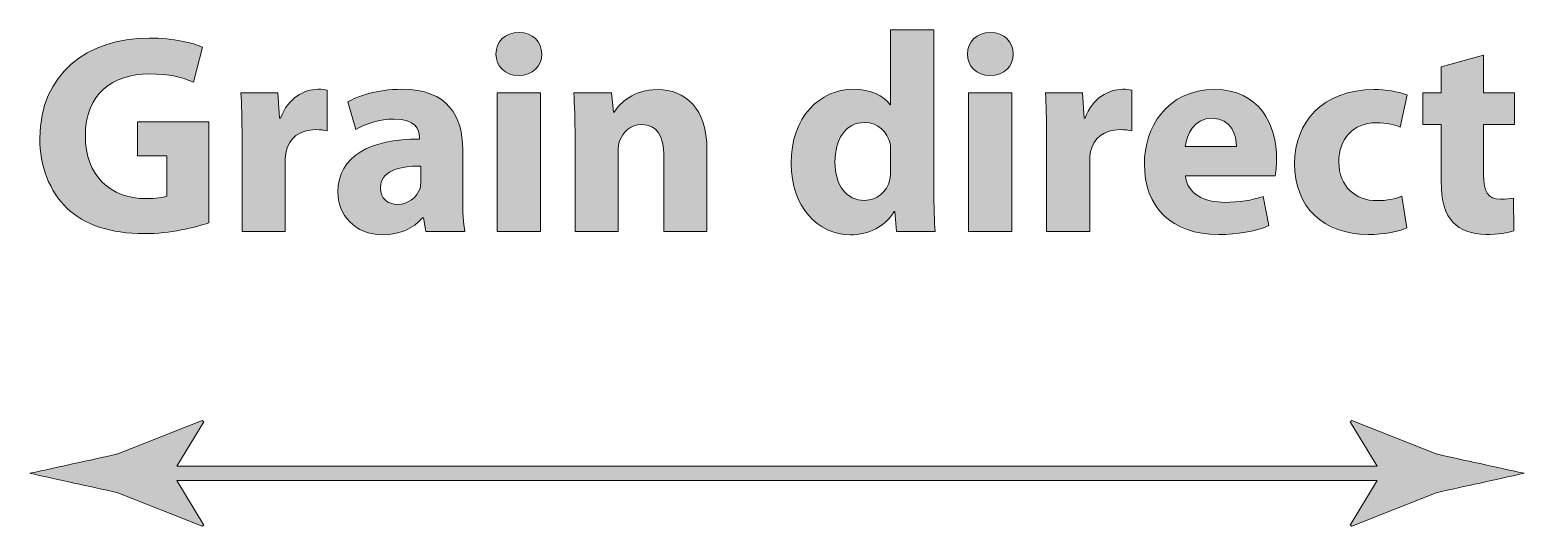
# Model space of a CAD drawing. Header units: inches. Extents: x 110 to 396, y -365 to 80.
# Drawn here: x 315.2 to 351.98, y -134.39 to -122.17 of the extents above; entities that cross this region are included whole.
import ezdxf

# ---------------------------------------------------------------- set-up
doc = ezdxf.new("R2010")
doc.units = ezdxf.units.IN
doc.header["$MEASUREMENT"] = 0
doc.layers.add('description', color=7, linetype='Continuous')

# ---------------------------------------------------------------- blocks, each defined once
blk = doc.blocks.new('block 16')
at = {"layer": 'description'}
h = blk.add_hatch(color=252, dxfattribs=at)
h.dxf.hatch_style = 2
edge = h.paths.add_edge_path()
edge.add_spline(control_points=[(319.597, -126.925), (319.268, -127.037), (318.645, -127.191), (318.022, -127.191), (317.162, -127.191), (316.539, -126.974), (316.105, -126.561), (315.678, -126.148), (315.44, -125.532), (315.44, -124.84), (315.447, -123.272), (316.588, -122.376), (318.134, -122.376), (318.743, -122.376), (319.212, -122.495), (319.443, -122.6), (319.443, -122.6), (319.219, -123.461), (319.219, -123.461), (318.96, -123.342), (318.645, -123.258), (318.127, -123.258), (317.238, -123.258), (316.56, -123.755), (316.56, -124.784), (316.56, -125.763), (317.176, -126.33), (318.05, -126.33), (318.288, -126.33), (318.484, -126.302), (318.568, -126.267), (318.568, -126.267), (318.568, -125.274), (318.568, -125.274), (318.568, -125.274), (317.84, -125.274), (317.84, -125.274), (317.84, -125.274), (317.84, -124.441), (317.84, -124.441), (317.84, -124.441), (319.597, -124.441), (319.597, -124.441), (319.597, -124.441), (319.597, -126.925), (319.597, -126.925)], knot_values=[0, 0, 0, 0, 1, 1, 1, 2, 2, 2, 3, 3, 3, 4, 4, 4, 5, 5, 5, 6, 6, 6, 7, 7, 7, 8, 8, 8, 9, 9, 9, 10, 10, 10, 11, 11, 11, 12, 12, 12, 13, 13, 13, 14, 14, 14, 15, 15, 15, 15], degree=3, periodic=1)
h = blk.add_hatch(color=252, dxfattribs=at)
h.dxf.hatch_style = 2
edge = h.paths.add_edge_path()
edge.add_spline(control_points=[(327.795, -122.768), (327.795, -123.062), (327.578, -123.3), (327.221, -123.3), (326.885, -123.3), (326.668, -123.062), (326.668, -122.768), (326.668, -122.467), (326.892, -122.237), (327.235, -122.237), (327.578, -122.237), (327.788, -122.467), (327.795, -122.768)], knot_values=[0, 0, 0, 0, 1, 1, 1, 2, 2, 2, 3, 3, 3, 4, 4, 4, 4], degree=3, periodic=1)
h.paths.add_polyline_path([(326.696, -127.142), (326.696, -123.72), (327.76, -123.72), (327.76, -127.142)])
h = blk.add_hatch(color=252, dxfattribs=at)
h.dxf.hatch_style = 2
edge = h.paths.add_edge_path()
edge.add_spline(control_points=[(337.447, -122.174), (337.447, -122.174), (337.447, -126.12), (337.447, -126.12), (337.447, -126.505), (337.461, -126.911), (337.475, -127.142), (337.475, -127.142), (336.53, -127.142), (336.53, -127.142), (336.53, -127.142), (336.488, -126.645), (336.488, -126.645), (336.488, -126.645), (336.467, -126.645), (336.467, -126.645), (336.257, -127.023), (335.837, -127.219), (335.396, -127.219), (334.584, -127.219), (333.934, -126.526), (333.934, -125.463), (333.927, -124.308), (334.647, -123.636), (335.466, -123.636), (335.893, -123.636), (336.215, -123.79), (336.369, -124.021), (336.369, -124.021), (336.383, -124.021), (336.383, -124.021), (336.383, -124.021), (336.383, -122.174), (336.383, -122.174), (336.383, -122.174), (337.447, -122.174), (337.447, -122.174)], knot_values=[0, 0, 0, 0, 1, 1, 1, 2, 2, 2, 3, 3, 3, 4, 4, 4, 5, 5, 5, 6, 6, 6, 7, 7, 7, 8, 8, 8, 9, 9, 9, 10, 10, 10, 11, 11, 11, 12, 12, 12, 12], degree=3, periodic=1)
edge = h.paths.add_edge_path()
edge.add_spline(control_points=[(336.383, -125.169), (336.383, -125.113), (336.383, -125.036), (336.369, -124.973), (336.306, -124.693), (336.075, -124.455), (335.746, -124.455), (335.256, -124.455), (335.012, -124.889), (335.012, -125.428), (335.012, -126.008), (335.298, -126.372), (335.739, -126.372), (336.047, -126.372), (336.299, -126.162), (336.362, -125.861), (336.376, -125.784), (336.383, -125.7), (336.383, -125.617), (336.383, -125.617), (336.383, -125.169), (336.383, -125.169)], knot_values=[0, 0, 0, 0, 1, 1, 1, 2, 2, 2, 3, 3, 3, 4, 4, 4, 5, 5, 5, 6, 6, 6, 7, 7, 7, 7], degree=3, periodic=1)
h = blk.add_hatch(color=252, dxfattribs=at)
h.dxf.hatch_style = 2
edge = h.paths.add_edge_path()
edge.add_spline(control_points=[(339.4, -122.768), (339.4, -123.062), (339.184, -123.3), (338.827, -123.3), (338.491, -123.3), (338.274, -123.062), (338.274, -122.768), (338.274, -122.467), (338.498, -122.237), (338.841, -122.237), (339.184, -122.237), (339.393, -122.467), (339.4, -122.768)], knot_values=[0, 0, 0, 0, 1, 1, 1, 2, 2, 2, 3, 3, 3, 4, 4, 4, 4], degree=3, periodic=1)
h.paths.add_polyline_path([(338.302, -127.142), (338.302, -123.72), (339.366, -123.72), (339.366, -127.142)])
h = blk.add_hatch(color=252, dxfattribs=at)
h.dxf.hatch_style = 2
edge = h.paths.add_edge_path()
edge.add_spline(control_points=[(350.978, -122.796), (350.978, -122.796), (350.978, -123.72), (350.978, -123.72), (350.978, -123.72), (351.741, -123.72), (351.741, -123.72), (351.741, -123.72), (351.741, -124.504), (351.741, -124.504), (351.741, -124.504), (350.978, -124.504), (350.978, -124.504), (350.978, -124.504), (350.978, -125.742), (350.978, -125.742), (350.978, -126.155), (351.083, -126.344), (351.398, -126.344), (351.545, -126.344), (351.615, -126.337), (351.713, -126.316), (351.713, -126.316), (351.72, -127.121), (351.72, -127.121), (351.587, -127.17), (351.328, -127.212), (351.034, -127.212), (350.691, -127.212), (350.404, -127.093), (350.229, -126.918), (350.034, -126.715), (349.935, -126.386), (349.935, -125.903), (349.935, -125.903), (349.935, -124.504), (349.935, -124.504), (349.935, -124.504), (349.481, -124.504), (349.481, -124.504), (349.481, -124.504), (349.481, -123.72), (349.481, -123.72), (349.481, -123.72), (349.935, -123.72), (349.935, -123.72), (349.935, -123.72), (349.935, -123.083), (349.935, -123.083), (349.935, -123.083), (350.978, -122.796), (350.978, -122.796)], knot_values=[0, 0, 0, 0, 1, 1, 1, 2, 2, 2, 3, 3, 3, 4, 4, 4, 5, 5, 5, 6, 6, 6, 7, 7, 7, 8, 8, 8, 9, 9, 9, 10, 10, 10, 11, 11, 11, 12, 12, 12, 13, 13, 13, 14, 14, 14, 15, 15, 15, 16, 16, 16, 17, 17, 17, 17], degree=3, periodic=1)
h = blk.add_hatch(color=252, dxfattribs=at)
h.dxf.hatch_style = 2
edge = h.paths.add_edge_path()
edge.add_spline(control_points=[(320.417, -124.847), (320.417, -124.343), (320.41, -124.014), (320.389, -123.72), (320.389, -123.72), (321.299, -123.72), (321.299, -123.72), (321.299, -123.72), (321.341, -124.35), (321.341, -124.35), (321.341, -124.35), (321.368, -124.35), (321.368, -124.35), (321.543, -123.846), (321.956, -123.636), (322.292, -123.636), (322.39, -123.636), (322.439, -123.643), (322.516, -123.657), (322.516, -123.657), (322.516, -124.658), (322.516, -124.658), (322.432, -124.644), (322.348, -124.63), (322.229, -124.63), (321.838, -124.63), (321.572, -124.84), (321.501, -125.169), (321.488, -125.239), (321.481, -125.323), (321.481, -125.407), (321.481, -125.407), (321.481, -127.142), (321.481, -127.142), (321.481, -127.142), (320.417, -127.142), (320.417, -127.142), (320.417, -127.142), (320.417, -124.847), (320.417, -124.847)], knot_values=[0, 0, 0, 0, 1, 1, 1, 2, 2, 2, 3, 3, 3, 4, 4, 4, 5, 5, 5, 6, 6, 6, 7, 7, 7, 8, 8, 8, 9, 9, 9, 10, 10, 10, 11, 11, 11, 12, 12, 12, 13, 13, 13, 13], degree=3, periodic=1)
h = blk.add_hatch(color=252, dxfattribs=at)
h.dxf.hatch_style = 2
edge = h.paths.add_edge_path()
edge.add_spline(control_points=[(325.848, -126.316), (325.848, -126.638), (325.862, -126.953), (325.904, -127.142), (325.904, -127.142), (324.945, -127.142), (324.945, -127.142), (324.945, -127.142), (324.882, -126.799), (324.882, -126.799), (324.882, -126.799), (324.861, -126.799), (324.861, -126.799), (324.637, -127.072), (324.287, -127.219), (323.882, -127.219), (323.189, -127.219), (322.776, -126.715), (322.776, -126.169), (322.776, -125.281), (323.574, -124.861), (324.784, -124.861), (324.784, -124.861), (324.784, -124.819), (324.784, -124.819), (324.784, -124.63), (324.686, -124.371), (324.162, -124.371), (323.812, -124.371), (323.441, -124.49), (323.217, -124.63), (323.217, -124.63), (323.021, -123.944), (323.021, -123.944), (323.259, -123.811), (323.728, -123.636), (324.35, -123.636), (325.491, -123.636), (325.848, -124.308), (325.848, -125.12), (325.848, -125.12), (325.848, -126.316), (325.848, -126.316)], knot_values=[0, 0, 0, 0, 1, 1, 1, 2, 2, 2, 3, 3, 3, 4, 4, 4, 5, 5, 5, 6, 6, 6, 7, 7, 7, 8, 8, 8, 9, 9, 9, 10, 10, 10, 11, 11, 11, 12, 12, 12, 13, 13, 13, 14, 14, 14, 14], degree=3, periodic=1)
edge = h.paths.add_edge_path()
edge.add_spline(control_points=[(324.819, -125.526), (324.259, -125.526), (323.825, -125.659), (323.825, -126.064), (323.825, -126.337), (324.007, -126.47), (324.245, -126.47), (324.504, -126.47), (324.728, -126.295), (324.798, -126.078), (324.812, -126.022), (324.819, -125.959), (324.819, -125.896), (324.819, -125.896), (324.819, -125.526), (324.819, -125.526)], knot_values=[0, 0, 0, 0, 1, 1, 1, 2, 2, 2, 3, 3, 3, 4, 4, 4, 5, 5, 5, 5], degree=3, periodic=1)
h = blk.add_hatch(color=252, dxfattribs=at)
h.dxf.hatch_style = 2
edge = h.paths.add_edge_path()
edge.add_spline(control_points=[(328.614, -124.812), (328.614, -124.385), (328.6, -124.028), (328.586, -123.72), (328.586, -123.72), (329.509, -123.72), (329.509, -123.72), (329.509, -123.72), (329.558, -124.196), (329.558, -124.196), (329.558, -124.196), (329.579, -124.196), (329.579, -124.196), (329.719, -123.972), (330.062, -123.643), (330.636, -123.643), (331.336, -123.643), (331.861, -124.112), (331.861, -125.12), (331.861, -125.12), (331.861, -127.142), (331.861, -127.142), (331.861, -127.142), (330.797, -127.142), (330.797, -127.142), (330.797, -127.142), (330.797, -125.246), (330.797, -125.246), (330.797, -124.805), (330.643, -124.504), (330.258, -124.504), (329.965, -124.504), (329.79, -124.707), (329.712, -124.903), (329.684, -124.973), (329.677, -125.071), (329.677, -125.169), (329.677, -125.169), (329.677, -127.142), (329.677, -127.142), (329.677, -127.142), (328.614, -127.142), (328.614, -127.142), (328.614, -127.142), (328.614, -124.812), (328.614, -124.812)], knot_values=[0, 0, 0, 0, 1, 1, 1, 2, 2, 2, 3, 3, 3, 4, 4, 4, 5, 5, 5, 6, 6, 6, 7, 7, 7, 8, 8, 8, 9, 9, 9, 10, 10, 10, 11, 11, 11, 12, 12, 12, 13, 13, 13, 14, 14, 14, 15, 15, 15, 15], degree=3, periodic=1)
h = blk.add_hatch(color=252, dxfattribs=at)
h.dxf.hatch_style = 2
edge = h.paths.add_edge_path()
edge.add_spline(control_points=[(340.22, -124.847), (340.22, -124.343), (340.213, -124.014), (340.192, -123.72), (340.192, -123.72), (341.101, -123.72), (341.101, -123.72), (341.101, -123.72), (341.143, -124.35), (341.143, -124.35), (341.143, -124.35), (341.171, -124.35), (341.171, -124.35), (341.346, -123.846), (341.759, -123.636), (342.095, -123.636), (342.193, -123.636), (342.242, -123.643), (342.319, -123.657), (342.319, -123.657), (342.319, -124.658), (342.319, -124.658), (342.235, -124.644), (342.151, -124.63), (342.032, -124.63), (341.64, -124.63), (341.374, -124.84), (341.304, -125.169), (341.29, -125.239), (341.283, -125.323), (341.283, -125.407), (341.283, -125.407), (341.283, -127.142), (341.283, -127.142), (341.283, -127.142), (340.22, -127.142), (340.22, -127.142), (340.22, -127.142), (340.22, -124.847), (340.22, -124.847)], knot_values=[0, 0, 0, 0, 1, 1, 1, 2, 2, 2, 3, 3, 3, 4, 4, 4, 5, 5, 5, 6, 6, 6, 7, 7, 7, 8, 8, 8, 9, 9, 9, 10, 10, 10, 11, 11, 11, 12, 12, 12, 13, 13, 13, 13], degree=3, periodic=1)
h = blk.add_hatch(color=252, dxfattribs=at)
h.dxf.hatch_style = 2
edge = h.paths.add_edge_path()
edge.add_spline(control_points=[(343.642, -125.771), (343.671, -126.211), (344.111, -126.421), (344.608, -126.421), (344.972, -126.421), (345.266, -126.372), (345.553, -126.274), (345.553, -126.274), (345.693, -126.995), (345.693, -126.995), (345.343, -127.142), (344.916, -127.212), (344.454, -127.212), (343.292, -127.212), (342.628, -126.54), (342.628, -125.47), (342.628, -124.602), (343.167, -123.643), (344.356, -123.643), (345.462, -123.643), (345.882, -124.504), (345.882, -125.351), (345.882, -125.532), (345.861, -125.694), (345.846, -125.771), (345.846, -125.771), (343.642, -125.771), (343.642, -125.771)], knot_values=[0, 0, 0, 0, 1, 1, 1, 2, 2, 2, 3, 3, 3, 4, 4, 4, 5, 5, 5, 6, 6, 6, 7, 7, 7, 8, 8, 8, 9, 9, 9, 9], degree=3, periodic=1)
edge = h.paths.add_edge_path()
edge.add_spline(control_points=[(344.895, -125.043), (344.895, -124.784), (344.783, -124.35), (344.293, -124.35), (343.845, -124.35), (343.663, -124.763), (343.635, -125.043), (343.635, -125.043), (344.895, -125.043), (344.895, -125.043)], knot_values=[0, 0, 0, 0, 1, 1, 1, 2, 2, 2, 3, 3, 3, 3], degree=3, periodic=1)
h = blk.add_hatch(color=252, dxfattribs=at)
h.dxf.hatch_style = 2
edge = h.paths.add_edge_path()
edge.add_spline(control_points=[(349.088, -127.051), (348.899, -127.142), (348.542, -127.212), (348.136, -127.212), (347.031, -127.212), (346.324, -126.533), (346.324, -125.463), (346.324, -124.462), (347.01, -123.643), (348.283, -123.643), (348.563, -123.643), (348.871, -123.692), (349.095, -123.776), (349.095, -123.776), (348.927, -124.567), (348.927, -124.567), (348.801, -124.511), (348.612, -124.462), (348.332, -124.462), (347.772, -124.462), (347.408, -124.861), (347.415, -125.421), (347.415, -126.043), (347.835, -126.379), (348.353, -126.379), (348.605, -126.379), (348.801, -126.337), (348.962, -126.267), (348.962, -126.267), (349.088, -127.051), (349.088, -127.051)], knot_values=[0, 0, 0, 0, 1, 1, 1, 2, 2, 2, 3, 3, 3, 4, 4, 4, 5, 5, 5, 6, 6, 6, 7, 7, 7, 8, 8, 8, 9, 9, 9, 10, 10, 10, 10], degree=3, periodic=1)
at = {"layer": 'description', "lineweight": 0}
for points in [[(326.696, -127.142), (326.696, -123.72), (327.76, -123.72), (327.76, -127.142), (326.696, -127.142)], [(338.302, -127.142), (338.302, -123.72), (339.366, -123.72), (339.366, -127.142), (338.302, -127.142)]]:
    blk.add_lwpolyline(points, dxfattribs=at)
for points, knots in [([(319.597, -126.925), (319.268, -127.037), (318.645, -127.191), (318.022, -127.191), (317.162, -127.191), (316.539, -126.974), (316.105, -126.561), (315.678, -126.148), (315.44, -125.532), (315.44, -124.84), (315.447, -123.272), (316.588, -122.376), (318.134, -122.376), (318.743, -122.376), (319.212, -122.495), (319.443, -122.6), (319.443, -122.6), (319.219, -123.461), (319.219, -123.461), (318.96, -123.342), (318.645, -123.258), (318.127, -123.258), (317.238, -123.258), (316.56, -123.755), (316.56, -124.784), (316.56, -125.763), (317.176, -126.33), (318.05, -126.33), (318.288, -126.33), (318.484, -126.302), (318.568, -126.267), (318.568, -126.267), (318.568, -125.274), (318.568, -125.274), (318.568, -125.274), (317.84, -125.274), (317.84, -125.274), (317.84, -125.274), (317.84, -124.441), (317.84, -124.441), (317.84, -124.441), (319.597, -124.441), (319.597, -124.441), (319.597, -124.441), (319.597, -126.925), (319.597, -126.925)], [0, 0, 0, 0, 1, 1, 1, 2, 2, 2, 3, 3, 3, 4, 4, 4, 5, 5, 5, 6, 6, 6, 7, 7, 7, 8, 8, 8, 9, 9, 9, 10, 10, 10, 11, 11, 11, 12, 12, 12, 13, 13, 13, 14, 14, 14, 15, 15, 15, 15]), ([(327.795, -122.768), (327.795, -123.062), (327.578, -123.3), (327.221, -123.3), (326.885, -123.3), (326.668, -123.062), (326.668, -122.768), (326.668, -122.467), (326.892, -122.237), (327.235, -122.237), (327.578, -122.237), (327.788, -122.467), (327.795, -122.768)], [0, 0, 0, 0, 1, 1, 1, 2, 2, 2, 3, 3, 3, 4, 4, 4, 4]), ([(337.447, -122.174), (337.447, -122.174), (337.447, -126.12), (337.447, -126.12), (337.447, -126.505), (337.461, -126.911), (337.475, -127.142), (337.475, -127.142), (336.53, -127.142), (336.53, -127.142), (336.53, -127.142), (336.488, -126.645), (336.488, -126.645), (336.488, -126.645), (336.467, -126.645), (336.467, -126.645), (336.257, -127.023), (335.837, -127.219), (335.396, -127.219), (334.584, -127.219), (333.934, -126.526), (333.934, -125.463), (333.927, -124.308), (334.647, -123.636), (335.466, -123.636), (335.893, -123.636), (336.215, -123.79), (336.369, -124.021), (336.369, -124.021), (336.383, -124.021), (336.383, -124.021), (336.383, -124.021), (336.383, -122.174), (336.383, -122.174), (336.383, -122.174), (337.447, -122.174), (337.447, -122.174)], [0, 0, 0, 0, 1, 1, 1, 2, 2, 2, 3, 3, 3, 4, 4, 4, 5, 5, 5, 6, 6, 6, 7, 7, 7, 8, 8, 8, 9, 9, 9, 10, 10, 10, 11, 11, 11, 12, 12, 12, 12]), ([(339.4, -122.768), (339.4, -123.062), (339.184, -123.3), (338.827, -123.3), (338.491, -123.3), (338.274, -123.062), (338.274, -122.768), (338.274, -122.467), (338.498, -122.237), (338.841, -122.237), (339.184, -122.237), (339.393, -122.467), (339.4, -122.768)], [0, 0, 0, 0, 1, 1, 1, 2, 2, 2, 3, 3, 3, 4, 4, 4, 4]), ([(350.978, -122.796), (350.978, -122.796), (350.978, -123.72), (350.978, -123.72), (350.978, -123.72), (351.741, -123.72), (351.741, -123.72), (351.741, -123.72), (351.741, -124.504), (351.741, -124.504), (351.741, -124.504), (350.978, -124.504), (350.978, -124.504), (350.978, -124.504), (350.978, -125.742), (350.978, -125.742), (350.978, -126.155), (351.083, -126.344), (351.398, -126.344), (351.545, -126.344), (351.615, -126.337), (351.713, -126.316), (351.713, -126.316), (351.72, -127.121), (351.72, -127.121), (351.587, -127.17), (351.328, -127.212), (351.034, -127.212), (350.691, -127.212), (350.404, -127.093), (350.229, -126.918), (350.034, -126.715), (349.935, -126.386), (349.935, -125.903), (349.935, -125.903), (349.935, -124.504), (349.935, -124.504), (349.935, -124.504), (349.481, -124.504), (349.481, -124.504), (349.481, -124.504), (349.481, -123.72), (349.481, -123.72), (349.481, -123.72), (349.935, -123.72), (349.935, -123.72), (349.935, -123.72), (349.935, -123.083), (349.935, -123.083), (349.935, -123.083), (350.978, -122.796), (350.978, -122.796)], [0, 0, 0, 0, 1, 1, 1, 2, 2, 2, 3, 3, 3, 4, 4, 4, 5, 5, 5, 6, 6, 6, 7, 7, 7, 8, 8, 8, 9, 9, 9, 10, 10, 10, 11, 11, 11, 12, 12, 12, 13, 13, 13, 14, 14, 14, 15, 15, 15, 16, 16, 16, 17, 17, 17, 17]), ([(320.417, -124.847), (320.417, -124.343), (320.41, -124.014), (320.389, -123.72), (320.389, -123.72), (321.299, -123.72), (321.299, -123.72), (321.299, -123.72), (321.341, -124.35), (321.341, -124.35), (321.341, -124.35), (321.368, -124.35), (321.368, -124.35), (321.543, -123.846), (321.956, -123.636), (322.292, -123.636), (322.39, -123.636), (322.439, -123.643), (322.516, -123.657), (322.516, -123.657), (322.516, -124.658), (322.516, -124.658), (322.432, -124.644), (322.348, -124.63), (322.229, -124.63), (321.838, -124.63), (321.572, -124.84), (321.501, -125.169), (321.488, -125.239), (321.481, -125.323), (321.481, -125.407), (321.481, -125.407), (321.481, -127.142), (321.481, -127.142), (321.481, -127.142), (320.417, -127.142), (320.417, -127.142), (320.417, -127.142), (320.417, -124.847), (320.417, -124.847)], [0, 0, 0, 0, 1, 1, 1, 2, 2, 2, 3, 3, 3, 4, 4, 4, 5, 5, 5, 6, 6, 6, 7, 7, 7, 8, 8, 8, 9, 9, 9, 10, 10, 10, 11, 11, 11, 12, 12, 12, 13, 13, 13, 13]), ([(325.848, -126.316), (325.848, -126.638), (325.862, -126.953), (325.904, -127.142), (325.904, -127.142), (324.945, -127.142), (324.945, -127.142), (324.945, -127.142), (324.882, -126.799), (324.882, -126.799), (324.882, -126.799), (324.861, -126.799), (324.861, -126.799), (324.637, -127.072), (324.287, -127.219), (323.882, -127.219), (323.189, -127.219), (322.776, -126.715), (322.776, -126.169), (322.776, -125.281), (323.574, -124.861), (324.784, -124.861), (324.784, -124.861), (324.784, -124.819), (324.784, -124.819), (324.784, -124.63), (324.686, -124.371), (324.162, -124.371), (323.812, -124.371), (323.441, -124.49), (323.217, -124.63), (323.217, -124.63), (323.021, -123.944), (323.021, -123.944), (323.259, -123.811), (323.728, -123.636), (324.35, -123.636), (325.491, -123.636), (325.848, -124.308), (325.848, -125.12), (325.848, -125.12), (325.848, -126.316), (325.848, -126.316)], [0, 0, 0, 0, 1, 1, 1, 2, 2, 2, 3, 3, 3, 4, 4, 4, 5, 5, 5, 6, 6, 6, 7, 7, 7, 8, 8, 8, 9, 9, 9, 10, 10, 10, 11, 11, 11, 12, 12, 12, 13, 13, 13, 14, 14, 14, 14]), ([(328.614, -124.812), (328.614, -124.385), (328.6, -124.028), (328.586, -123.72), (328.586, -123.72), (329.509, -123.72), (329.509, -123.72), (329.509, -123.72), (329.558, -124.196), (329.558, -124.196), (329.558, -124.196), (329.579, -124.196), (329.579, -124.196), (329.719, -123.972), (330.062, -123.643), (330.636, -123.643), (331.336, -123.643), (331.861, -124.112), (331.861, -125.12), (331.861, -125.12), (331.861, -127.142), (331.861, -127.142), (331.861, -127.142), (330.797, -127.142), (330.797, -127.142), (330.797, -127.142), (330.797, -125.246), (330.797, -125.246), (330.797, -124.805), (330.643, -124.504), (330.258, -124.504), (329.965, -124.504), (329.79, -124.707), (329.712, -124.903), (329.684, -124.973), (329.677, -125.071), (329.677, -125.169), (329.677, -125.169), (329.677, -127.142), (329.677, -127.142), (329.677, -127.142), (328.614, -127.142), (328.614, -127.142), (328.614, -127.142), (328.614, -124.812), (328.614, -124.812)], [0, 0, 0, 0, 1, 1, 1, 2, 2, 2, 3, 3, 3, 4, 4, 4, 5, 5, 5, 6, 6, 6, 7, 7, 7, 8, 8, 8, 9, 9, 9, 10, 10, 10, 11, 11, 11, 12, 12, 12, 13, 13, 13, 14, 14, 14, 15, 15, 15, 15]), ([(340.22, -124.847), (340.22, -124.343), (340.213, -124.014), (340.192, -123.72), (340.192, -123.72), (341.101, -123.72), (341.101, -123.72), (341.101, -123.72), (341.143, -124.35), (341.143, -124.35), (341.143, -124.35), (341.171, -124.35), (341.171, -124.35), (341.346, -123.846), (341.759, -123.636), (342.095, -123.636), (342.193, -123.636), (342.242, -123.643), (342.319, -123.657), (342.319, -123.657), (342.319, -124.658), (342.319, -124.658), (342.235, -124.644), (342.151, -124.63), (342.032, -124.63), (341.64, -124.63), (341.374, -124.84), (341.304, -125.169), (341.29, -125.239), (341.283, -125.323), (341.283, -125.407), (341.283, -125.407), (341.283, -127.142), (341.283, -127.142), (341.283, -127.142), (340.22, -127.142), (340.22, -127.142), (340.22, -127.142), (340.22, -124.847), (340.22, -124.847)], [0, 0, 0, 0, 1, 1, 1, 2, 2, 2, 3, 3, 3, 4, 4, 4, 5, 5, 5, 6, 6, 6, 7, 7, 7, 8, 8, 8, 9, 9, 9, 10, 10, 10, 11, 11, 11, 12, 12, 12, 13, 13, 13, 13]), ([(343.642, -125.771), (343.671, -126.211), (344.111, -126.421), (344.608, -126.421), (344.972, -126.421), (345.266, -126.372), (345.553, -126.274), (345.553, -126.274), (345.693, -126.995), (345.693, -126.995), (345.343, -127.142), (344.916, -127.212), (344.454, -127.212), (343.292, -127.212), (342.628, -126.54), (342.628, -125.47), (342.628, -124.602), (343.167, -123.643), (344.356, -123.643), (345.462, -123.643), (345.882, -124.504), (345.882, -125.351), (345.882, -125.532), (345.861, -125.694), (345.846, -125.771), (345.846, -125.771), (343.642, -125.771), (343.642, -125.771)], [0, 0, 0, 0, 1, 1, 1, 2, 2, 2, 3, 3, 3, 4, 4, 4, 5, 5, 5, 6, 6, 6, 7, 7, 7, 8, 8, 8, 9, 9, 9, 9]), ([(349.088, -127.051), (348.899, -127.142), (348.542, -127.212), (348.136, -127.212), (347.031, -127.212), (346.324, -126.533), (346.324, -125.463), (346.324, -124.462), (347.01, -123.643), (348.283, -123.643), (348.563, -123.643), (348.871, -123.692), (349.095, -123.776), (349.095, -123.776), (348.927, -124.567), (348.927, -124.567), (348.801, -124.511), (348.612, -124.462), (348.332, -124.462), (347.772, -124.462), (347.408, -124.861), (347.415, -125.421), (347.415, -126.043), (347.835, -126.379), (348.353, -126.379), (348.605, -126.379), (348.801, -126.337), (348.962, -126.267), (348.962, -126.267), (349.088, -127.051), (349.088, -127.051)], [0, 0, 0, 0, 1, 1, 1, 2, 2, 2, 3, 3, 3, 4, 4, 4, 5, 5, 5, 6, 6, 6, 7, 7, 7, 8, 8, 8, 9, 9, 9, 10, 10, 10, 10]), ([(336.383, -125.169), (336.383, -125.113), (336.383, -125.036), (336.369, -124.973), (336.306, -124.693), (336.075, -124.455), (335.746, -124.455), (335.256, -124.455), (335.012, -124.889), (335.012, -125.428), (335.012, -126.008), (335.298, -126.372), (335.739, -126.372), (336.047, -126.372), (336.299, -126.162), (336.362, -125.861), (336.376, -125.784), (336.383, -125.7), (336.383, -125.617), (336.383, -125.617), (336.383, -125.169), (336.383, -125.169)], [0, 0, 0, 0, 1, 1, 1, 2, 2, 2, 3, 3, 3, 4, 4, 4, 5, 5, 5, 6, 6, 6, 7, 7, 7, 7]), ([(344.895, -125.043), (344.895, -124.784), (344.783, -124.35), (344.293, -124.35), (343.845, -124.35), (343.663, -124.763), (343.635, -125.043), (343.635, -125.043), (344.895, -125.043), (344.895, -125.043)], [0, 0, 0, 0, 1, 1, 1, 2, 2, 2, 3, 3, 3, 3]), ([(324.819, -125.526), (324.259, -125.526), (323.825, -125.659), (323.825, -126.064), (323.825, -126.337), (324.007, -126.47), (324.245, -126.47), (324.504, -126.47), (324.728, -126.295), (324.798, -126.078), (324.812, -126.022), (324.819, -125.959), (324.819, -125.896), (324.819, -125.896), (324.819, -125.526), (324.819, -125.526)], [0, 0, 0, 0, 1, 1, 1, 2, 2, 2, 3, 3, 3, 4, 4, 4, 5, 5, 5, 5])]:
    blk.add_open_spline(points, degree=3, knots=knots, dxfattribs=at)
blk = doc.blocks.new('block 15')
at = {"layer": 'description'}
h = blk.add_hatch(color=252, dxfattribs=at)
h.dxf.hatch_style = 2
edge = h.paths.add_edge_path()
edge.add_spline(control_points=[(349.809, -132.617), (349.809, -132.617), (347.736, -131.794), (347.736, -131.794), (347.736, -131.794), (347.693, -131.823), (347.693, -131.823), (347.693, -131.823), (348.359, -132.918), (348.359, -132.918), (348.359, -132.918), (318.811, -132.918), (318.811, -132.918), (318.811, -132.918), (319.477, -131.823), (319.477, -131.823), (319.477, -131.823), (319.434, -131.794), (319.434, -131.794), (319.434, -131.794), (317.361, -132.617), (317.361, -132.617), (316.639, -132.776), (315.917, -132.935), (315.195, -133.094), (315.917, -133.253), (316.639, -133.412), (317.361, -133.571), (317.361, -133.571), (319.434, -134.394), (319.434, -134.394), (319.434, -134.394), (319.477, -134.372), (319.477, -134.372), (319.477, -134.372), (318.811, -133.271), (318.811, -133.271), (318.811, -133.271), (348.359, -133.271), (348.359, -133.271), (348.359, -133.271), (347.693, -134.372), (347.693, -134.372), (347.693, -134.372), (347.736, -134.394), (347.736, -134.394), (347.736, -134.394), (349.809, -133.571), (349.809, -133.571), (350.531, -133.412), (351.253, -133.253), (351.975, -133.094), (351.253, -132.935), (350.531, -132.776), (349.809, -132.617)], knot_values=[0, 0, 0, 0, 1, 1, 1, 2, 2, 2, 3, 3, 3, 4, 4, 4, 5, 5, 5, 6, 6, 6, 7, 7, 7, 8, 8, 8, 9, 9, 9, 10, 10, 10, 11, 11, 11, 12, 12, 12, 13, 13, 13, 14, 14, 14, 15, 15, 15, 16, 16, 16, 17, 17, 17, 18, 18, 18, 18], degree=3, periodic=1)
at = {"layer": 'description', "lineweight": 0}
blk.add_open_spline([(349.809, -132.617), (349.809, -132.617), (347.736, -131.794), (347.736, -131.794), (347.736, -131.794), (347.693, -131.823), (347.693, -131.823), (347.693, -131.823), (348.359, -132.918), (348.359, -132.918), (348.359, -132.918), (318.811, -132.918), (318.811, -132.918), (318.811, -132.918), (319.477, -131.823), (319.477, -131.823), (319.477, -131.823), (319.434, -131.794), (319.434, -131.794), (319.434, -131.794), (317.361, -132.617), (317.361, -132.617), (316.639, -132.776), (315.917, -132.935), (315.195, -133.094), (315.917, -133.253), (316.639, -133.412), (317.361, -133.571), (317.361, -133.571), (319.434, -134.394), (319.434, -134.394), (319.434, -134.394), (319.477, -134.372), (319.477, -134.372), (319.477, -134.372), (318.811, -133.271), (318.811, -133.271), (318.811, -133.271), (348.359, -133.271), (348.359, -133.271), (348.359, -133.271), (347.693, -134.372), (347.693, -134.372), (347.693, -134.372), (347.736, -134.394), (347.736, -134.394), (347.736, -134.394), (349.809, -133.571), (349.809, -133.571), (350.531, -133.412), (351.253, -133.253), (351.975, -133.094), (351.253, -132.935), (350.531, -132.776), (349.809, -132.617)], degree=3, knots=[0, 0, 0, 0, 1, 1, 1, 2, 2, 2, 3, 3, 3, 4, 4, 4, 5, 5, 5, 6, 6, 6, 7, 7, 7, 8, 8, 8, 9, 9, 9, 10, 10, 10, 11, 11, 11, 12, 12, 12, 13, 13, 13, 14, 14, 14, 15, 15, 15, 16, 16, 16, 17, 17, 17, 18, 18, 18, 18], dxfattribs=at)
at = {"layer": 'description'}
blk.add_blockref('block 16', (0, 0), dxfattribs=at)

msp = doc.modelspace()

# ---------------------------------------------------------------- block references
at = {"layer": 'description'}
msp.add_blockref('block 15', (0, 0), dxfattribs=at)

doc.saveas('drawing.dxf')
